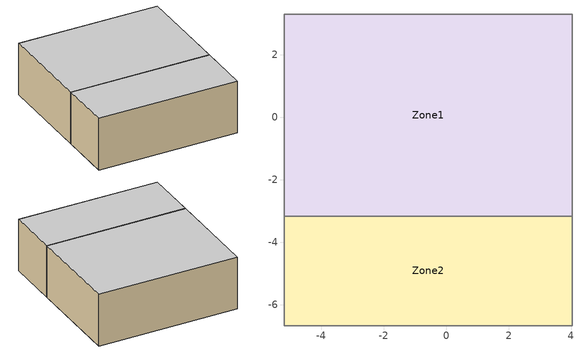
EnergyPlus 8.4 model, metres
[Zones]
Zone1
 floor adiabatic (Project ground floor): 4.03,-3.17 -5.2,-3.17 -5.2,3.3 4.03,3.3 z0
 wall adiabatic (Project wall): 4.03,-3.17 4.03,3.3 -5.2,3.3 -5.2,-3.17 z0:3.5
 wall adiabatic (Project partition): -5.2,-3.17 4.03,-3.17 z0:3.5
 ceiling adiabatic (Project flat roof): -5.2,-3.17 4.03,-3.17 4.03,3.3 -5.2,3.3 z3.5
Zone2
 floor adiabatic (Project ground floor): 4.03,-6.67 -5.2,-6.67 -5.2,-3.17 4.03,-3.17 z0
 wall adiabatic (Project partition): 4.03,-3.17 -5.2,-3.17 z0:3.5
 wall adiabatic (Project wall): -5.2,-3.17 -5.2,-6.67 4.03,-6.67 4.03,-3.17 z0:3.5
 ceiling adiabatic (Project flat roof): -5.2,-6.67 4.03,-6.67 4.03,-3.17 -5.2,-3.17 z3.5
[Building]
Building: North Axis {deg}=0; Terrain=Suburbs; Loads Convergence Tolerance Value=0.04; Temperature Convergence Tolerance Value {deltaC}=0.4; Solar Distribution=FullExterior; Maximum Number of Warmup Days=25; Minimum Number of Warmup Days=6
[Site:Location]
Untitled: Latitude {deg}=37.62; Longitude {deg}=-122.4; Time Zone {hr}=-8; Elevation {m}=6
[SizingPeriod:DesignDay] Day of Month=15; Humidity Condition Type=WetBulb; Barometric Pressure {Pa}=101252.9; Wind Direction {deg}=0; Rain Indicator=No; Snow Indicator=No
Name | Month | Day Type | Maximum Dry-Bulb Temperature {C} | Daily Dry-Bulb Temperature Range {deltaC} | Wetbulb or DewPoint at Maximum Dry-Bulb {C} | Wind Speed {m/s} | Daylight Saving Time Indicator | Sky Clearness
Summer Design Day in Untitled Jul | 7 | SummerDesignDay | 28.2 | 8.4 | 17.1 | 0 | Yes | 0.98
Winter Design Day in Untitled | 1 | WinterDesignDay | 3.9 | 0 | 3.9 | 13.3 | No | 0
[Site:GroundTemperature:BuildingSurface]
18, 18, 18, 18, 18, 18, 18, 18, 18, 18, 18, 18
[Material] Roughness=Rough; Thermal Absorptance=0.9
Name | Thickness {m} | Conductivity {W/m-K} | Density {kg/m3} | Specific Heat {J/kg-K} | Solar Absorptance | Visible Absorptance
Urea Formaldehyde Foam_0.0869 | 0.0869 | 0.04 | 10 | 1400 | 0.6 | 0.6
Cast Concrete_0.1 | 0.1 | 1.13 | 2000 | 1000 | 0.6 | 0.6
Floor/Roof Screed_0.07 | 0.07 | 0.41 | 1200 | 840 | 0.73 | 0.73
Timber Flooring_0.03 | 0.03 | 0.14 | 650 | 1200 | 0.78 | 0.78
Asphalt_0.01 | 0.01 | 0.7 | 2100 | 1000 | 0.85 | 0.9
MW Glass Wool (rolls)_0.1445 | 0.1445 | 0.04 | 12 | 840 | 0.6 | 0.6
Plasterboard_0.013 | 0.013 | 0.25 | 2800 | 896 | 0.5 | 0.5
Brickwork Outer Leaf_0.1 | 0.1 | 0.84 | 1700 | 800 | 0.7 | 0.7
XPS Extruded Polystyrene  - CO2 Blowing_0.0795 | 0.0795 | 0.034 | 35 | 1400 | 0.6 | 0.6
Concrete Block (Medium)_0.1 | 0.1 | 0.51 | 1400 | 1000 | 0.6 | 0.6
Gypsum Plastering_0.013 | 0.013 | 0.4 | 1000 | 1000 | 0.5 | 0.5
Gypsum Plasterboard_0.025 | 0.025 | 0.25 | 900 | 1000 | 0.5 | 0.5
[Material:NoMass] Roughness=Rough; Thermal Absorptance=0.9; Solar Absorptance=0.7; Visible Absorptance=0.7
Name | Thermal Resistance {m2-K/W}
3_RVAL_3 | 0.18
7_RVAL_2 | 0.15
[Construction]
Project ground floor: Urea Formaldehyde Foam_0.0869, Cast Concrete_0.1, Floor/Roof Screed_0.07, Timber Flooring_0.03
Project flat roof: Asphalt_0.01, MW Glass Wool (rolls)_0.1445, 3_RVAL_3, Plasterboard_0.013
Project wall: Brickwork Outer Leaf_0.1, XPS Extruded Polystyrene  - CO2 Blowing_0.0795, Concrete Block (Medium)_0.1, Gypsum Plastering_0.013
Project partition: Gypsum Plasterboard_0.025, 7_RVAL_2, Gypsum Plasterboard_0.025
[Zone] Type=1; Multiplier=1; Zone Inside Convection Algorithm=TARP
Name | Volume {m3} | Floor Area {m2}
Zone1 | 183.7283 | 52.5072
Zone2 | 93.9306 | 26.8442
[OtherEquipment] Design Level Calculation Method=EquipmentLevel; Design Level {W}=1000; Fraction Radiant=0; Fraction Lost=0
Name | Zone or ZoneList | Schedule | Fraction Latent
Zone1Load_C_Sensible | Zone1 | Load_C_IU1_Sensible_Case3 | 0
Zone1Load_C_Latent | Zone1 | Load_C_IU1_Latent_Case3 | 1
Zone2Load_H | Zone2 | Load_H_IU2_Case3 | 0
[ZoneControl:Thermostat] Control Type Schedule=Zone Control Type Sched
Name | Zone or ZoneList | Control 1
Zone1 Thermostat | Zone1 | Dual Setpoint - Zone Zone1
Zone2 Thermostat | Zone2 | Dual Setpoint - Zone Zone2
[ThermostatSetpoint:DualSetpoint]
Name | Heating Setpoint Temperature Schedule | Cooling Setpoint Temperature Schedule
Dual Setpoint - Zone Zone1 | Zone1 Heating SP Sch | Zone1 Cooling SP Sch
Dual Setpoint - Zone Zone2 | Zone2 Heating SP Sch | Zone2 Cooling SP Sch
[AirConditioner:VariableRefrigerantFlow:FluidTemperatureControl]
VRF Heat Pump, VRFAvailSched, VRF Heat Pump TU List, R410A, 56000, 0.214, -6, 43, -20, 26, 3, 3, VariableTemp, 5, 14, 36, 46, 0.0267857, 0.000113095, OUEvapTempCurve, OUCondTempCurve, LoadPriority, 0.266, 10, 0, 0.02, 0.032, 99, 1, 0.33, 7, 4500000, 11, 1800, MinSpdCooling, MinSpdPower, 2700, Spd1Cooling, Spd1Power, 3600, Spd2Cooling, Spd2Power, 5400, Spd3Cooling, Spd3Power, 7200, Spd4Cooling, Spd4Power, 9000, Spd5Cooling, Spd5Power, 10800, Spd6Cooling, Spd6Power, 12960, Spd7Cooling, Spd7Power, 13260, Spd8Cooling, Spd8Power, 14700, Spd9Cooling, Spd9Power, 16860, Spd10Cooling, Spd10Power, Yes, 0, 15, 0, 20, 0.3, 0.281, 0.05, 1, 0.95
[ZoneHVAC:TerminalUnit:VariableRefrigerantFlow] Terminal Unit Availability Schedule=VRFAvailSched; No Cooling Supply Air Flow Rate {m3/s}=0; No Heating Supply Air Flow Rate {m3/s}=0; Cooling Outdoor Air Flow Rate {m3/s}=0; Heating Outdoor Air Flow Rate {m3/s}=0; No Load Outdoor Air Flow Rate {m3/s}=0; Supply Air Fan Operating Mode Schedule=VRFFanSchedule; Supply Air Fan Placement=drawthrough; Zone Terminal Unit On Parasitic Electric Energy Use {W}=30; Zone Terminal Unit Off Parasitic Electric Energy Use {W}=20
Name | Cooling Supply Air Flow Rate {m3/s}  yoshi | Heating Supply Air Flow Rate {m3/s}  yoshi | Supply Air Fan Object | Cooling Coil Object | Heating Coil Object | Cooling Supply Air Flow Rate {m3/s} | Heating Supply Air Flow Rate {m3/s}
TU1 | 0.967 | 0.967 | TU1 VRF Supply Fan | TU1 VRF DX Cooling Coil | TU1 VRF DX Heating Coil
TU2 |  |  | TU2 VRF Supply Fan | TU2 VRF DX Cooling Coil | TU2 VRF DX Heating Coil | 1.45 | 1.45
[ZoneTerminalUnitList]
VRF Heat Pump TU List: Zone Terminal Unit Name 1=TU1; Zone Terminal Unit Name 2=TU2
[Fan:VariableVolume] Availability Schedule=VRFAvailSched; Fan Total Efficiency=0.7; Pressure Rise {Pa}=720; Fan Power Minimum Flow Rate Input Method=Fraction; Fan Power Minimum Flow Fraction=0; Fan Power Minimum Air Flow Rate {m3/s}=0; Motor Efficiency=0.9; Motor In Airstream Fraction=1; Fan Power Coefficient 1=0.059; Fan Power Coefficient 2=0; Fan Power Coefficient 3=0; Fan Power Coefficient 4=0.928; Fan Power Coefficient 5=0
Name | Maximum Flow Rate {m3/s}
TU1 VRF Supply Fan | 0.967
TU2 VRF Supply Fan | 1.45
[Coil:Cooling:DX:VariableRefrigerantFlow:FluidTemperatureControl] Availability Schedule=VRFAvailSched; Rated Sensible Heat Ratio=0.7; Indoor Unit Reference Superheating Degrees Setpoint {C}=3; Coil Rated Bypass Factor {-}  Yoshi original 0.299=0.303; Indoor Unit Evaporating Temperature Function of Superheating Curve=IUEvapTempCurve
Name | Rated Total Cooling Capacity {W}
TU1 VRF DX Cooling Coil | 22400
TU2 VRF DX Cooling Coil | 33600
[Coil:Heating:DX:VariableRefrigerantFlow:FluidTemperatureControl] Availability Schedule=VRFAvailSched; Indoor Unit Reference Subcooling Degrees Setpoint {C}=5; Coil Rated Bypass Factor {-}=0.127; Indoor Unit Condensing Temperature Function of Subcooling Curve=IUCondTempCurve
Name | Rated Total Heating Capacity {W}
TU1 VRF DX Heating Coil | 25000
TU2 VRF DX Heating Coil | 37500
[Zone equipment]
Zone1: TU1
Zone2: TU2
[Schedule:Compact]
Zone1 Heating SP Sch: Through: 12/31, For: AllDays, Until: 24:00, 12
Zone1 Cooling SP Sch: Through: 12/31, For: AllDays, Until: 24:00, 25.28
Zone2 Heating SP Sch: Through: 12/31, For: AllDays, Until: 24:00, 23.13
Zone2 Cooling SP Sch: Through: 12/31, For: AllDays, Until: 24:00, 30
VRFFanSchedule; VRFAvailSched: Through: 12/31, For: AllDays, Until: 24:00, 1
Zone Control Type Sched: Through: 12/31, For: SummerDesignDay, Until: 24:00, 4, For: WinterDesignDay, Until: 24:00, 4, For: AllOtherDays, Until: 24:00, 4
[Schedule:Year]
Load_C_IU1_Sensible_Case3: Load_C_IU1_Sensible_Case3_Week, 1, 1, 12, 31
Load_C_IU1_Latent_Case3: Load_C_IU1_Latent_Case3_Week, 1, 1, 12, 31
Load_H_IU2_Case3: Load_H_IU2_Case3_Week, 1, 1, 12, 31
[Schedule:Week:Daily]
Load_C_IU1_Sensible_Case3_Week: Load_C_IU1_Sensible_Case3_Day, Load_C_IU1_Sensible_Case3_Monday, Load_C_IU1_Sensible_Case3_Day, Load_C_IU1_Sensible_Case3_Day, Load_C_IU1_Sensible_Case3_Day, Load_C_IU1_Sensible_Case3_Day, Load_C_IU1_Sensible_Case3_Day, Load_C_IU1_Sensible_Case3_Day, Load_C_IU1_Sensible_Case3_Day, Load_C_IU1_Sensible_Case3_Day, Load_C_IU1_Sensible_Case3_Day, Load_C_IU1_Sensible_Case3_Day
Load_C_IU1_Latent_Case3_Week: Load_C_IU1_Latent_Case3_Day, Load_C_IU1_Latent_Case3_Monday, Load_C_IU1_Latent_Case3_Day, Load_C_IU1_Latent_Case3_Day, Load_C_IU1_Latent_Case3_Day, Load_C_IU1_Latent_Case3_Day, Load_C_IU1_Latent_Case3_Day, Load_C_IU1_Latent_Case3_Day, Load_C_IU1_Latent_Case3_Day, Load_C_IU1_Latent_Case3_Day, Load_C_IU1_Latent_Case3_Day, Load_C_IU1_Latent_Case3_Day
Load_H_IU2_Case3_Week: Load_H_IU2_Case3_Day, Load_H_IU2_Case3_Monday, Load_H_IU2_Case3_Day, Load_H_IU2_Case3_Day, Load_H_IU2_Case3_Day, Load_H_IU2_Case3_Day, Load_H_IU2_Case3_Day, Load_H_IU2_Case3_Day, Load_H_IU2_Case3_Day, Load_H_IU2_Case3_Day, Load_H_IU2_Case3_Day, Load_H_IU2_Case3_Day
[Schedule:Day:Interval]
Load_C_IU1_Sensible_Case3_Monday: No, 24:00, 9.18673
Load_C_IU1_Latent_Case3_Monday: No, 24:00, 1.87072
Load_H_IU2_Case3_Monday: No, 24:00, -21.2906
[Schedule:Day:List]
Load_C_IU1_Sensible_Case3_Day: No, 1, 9.18673, 9.18673, 9.18673, 9.18673, 9.18673, 9.18673, 9.18673, 9.18673, 9.18673, 9.18673, 9.18673, 9.18673, 9.18673, 9.18673, 9.18673, 9.18673, 9.18673, 9.18673, 9.18673, 9.18673, 9.18673, 9.18673, 9.18673, 9.18673, 9.18673, 9.18673, 9.18673, 9.18673, 9.18673, 9.18673, 9.18673, 9.18673, 9.18673, 9.18673, 9.18673, 9.18673, 9.18673, 9.18673, 9.18673, 9.18673, 9.18673, 9.18673, 9.18673, 9.18673, 9.18673, 9.18673, 9.18673, 9.18673, 9.18673, 9.18673, 9.18673, 9.18673, 9.18673, 9.18673, 9.18673, 9.18673, 9.18673, 9.18673, 9.18673, 9.18673, 9.18673, 9.18673, 9.18673, 9.18673, 9.18673, 9.18673, 9.18673, 9.18673, 9.18673, 9.18673, 9.18673, 9.18673, 9.18673, 9.18673, 9.18673, 9.18673, 9.18673, 9.18673, 9.18673, 9.18673, 9.18673, 9.18673, 9.18673, 9.18673, 9.18673, 9.18673, 9.18673, 9.18673, 9.18673, 9.18673, 9.18673, 9.18673, 9.18673, 9.18673, 9.18673, 9.18673, 9.18673, 9.18673, 9.18673, 9.18673, 9.18673, 9.18673, 9.18673, 9.18673, 9.18673, 9.18673, 9.18673, 9.18673, 9.18673, 9.18673, 9.18673, 9.18673, 9.18673, 9.18673, 9.18673, 9.18673, 9.18673, 9.18673, 9.18673, 9.18673, 9.28389, 9.38089, 9.40986, 9.53538, 9.55939, 9.62042, 9.62095, 9.76178, 9.89578, 9.91106, 9.97228, 10.0156, 10.0768, 10.1288, 10.1763, 10.1957, 10.2319, 10.2708, 10.3361, 10.3266, 10.3595, 0, 0, 0, 0, 0, 0, 0, 0, 0, 0, 0, 0, 0, 0, 0, 0, 0, 0, 0, 0, 0, 0, 0, 0, 0, 0, 0, 0, 0, 0, 0, 0, 0, 0, 0, 0, 0, 0, 0, 0, 0, 0, 0, 0, 0, 0, 0, 0, 0, 0, 0, 0, 0, 0, 0, 0, 0, 0, 0, 0, 0, 0, 0, 0, 0, 0, 0, 0, 0, 0, 0, 0, 0, 0, 0, 0, 0, 0, 0, 0, 0, 0, 0, 0, 0, 0, 0, 0, 0, 0, 0, 0, 0, 0, 0, 0, 0, 0, 0, 0, 0, 0, 0, 0, 0, 0, 0, 0, 0, 0, 0, 0, 0, 0, 0, 0, 0, 0, 0, 0, 0, 0, 0, 0, 0, 0, 0, 0, 0, 0, 0, 0, 0, 0, 0, 0, 0, 0, 0, 0, 0, 0, 0, 0, 0, 0, 0, 0, 0, 0, 0, 0, 0, 0, 0, 0, 0, 0, 0, 0, 0, 0, 0, 0, 0, 0, 0, 0, 0, 0, 0, 0, 0, 0, 0, 0, 0, 0, 0, 0, 0, 0, 0, 0, 0, 0, 0, 0, 0, 0, 0, 0, 0, 0, 0, 0, 0, 0, 0, 0, 0, 0, 0, 0, 0, 0, 0, 0, 0, 0, 0, 0, 0, 0, 0, 0, 0, 0, 0, 0, 0, 0, 0, 0, 0, 0, 0, 0, 0, 0, 0, 0, 0, 0, 0, 0, 0, 0, 0, 0, 0, 0, 0, 0, 0, 0, 0, 0, 0, 0, 0, 0, 0, 0, 0, 0, 0, 0, 0, 0, 0, 0, 0, 0, 0, 0, 0, 0, 0, 0, 0, 0, 0, 0, 0, 0, 0, 0, 0, 0, 0, 0, 0, 0, 0, 0, 0, 0, 0, 0, 0, 0, 0, 0, 0, 0, 0, 0, 0, 0, 0, 0, 0, 0, 0, 0, 0, 0, 0, 0, 0, 0, 0, 0, 0, 0, 0, 0, 0, 0, 0, 0, 0, 0, 0, 0, 0, 0, 0, 0, 0, 0, 0, 0, 0, 0, 0, 0, 0, 0, 0, 0, 0, 0, 0, 0, 0, 0, 0, 0, 0, 0, 0, 0, 0, 0, 0, 0, 0, 0, 0, 0, 0, 0, 0, 0, 0, 0, 0, 0, 0, 0, 0, 0, 0, 0, 0, 0, 0, 0, 0, 0, 0, 0, 0, 0, 0, 0, 0, 0, 0, 0, 0, 0, 0, 0, 0, 0, 0, 0, 0, 0, 0, 0, 0, 0, 0, 0, 0, 0, 0, 0, 0, 0, 0, 0, 0, 0, 0, 0, 0, 0, 0, 0, 0, 0, 0, 0, 0, 0, 0, 0, 0, 0, 0, 0, 0, 0, 0, 0, 0, 0, 0, 0, 0, 0, 0, 0, 0, 0, 0, 0, 0, 0, 0, 0, 0, 0, 0, 0, 0, 0, 0, 0, 0, 0, 0, 0, 0, 0, 0, 0, 0, 0, 0, 0, 0, 0, 0, 0, 0, 0, 0, 0, 0, 0, 0, 0, 0, 0, 0, 0, 0, 0, 0, 0, 0, 0, 0, 0, 0, 0, 0, 0, 0, 0, 0, 0, 0, 0, 0, 0, 0, 0, 0, 0, 0, 0, 0, 0, 0, 0, 0, 0, 0, 0, 0, 0, 0, 0, 0, 0, 0, 0, 0, 0, 0, 0, 0, 0, 0, 0, 0, 0, 0, 0, 0, 0, 0, 0, 0, 0, 0, 0, 0, 0, 0, 0, 0, 0, 0, 0, 0, 0, 0, 0, 0, 0, 0, 0, 0, 0, 0, 0, 0, 0, 0, 0, 0, 0, 0, 0, 0, 0, 0, 0, 0, 0, 0, 0, 0, 0, 0, 0, 0, 0, 0, 0, 0, 0, 0, 0, 0, 0, 0, 0, 0, 0, 0, 0, 0, 0, 0, 0, 0, 0, 0, 0, 0, 0, 0, 0, 0, 0, 0, 0, 0, 0, 0, 0, 0, 0, 0, 0, 0, 0, 0, 0, 0, 0, 0, 0, 0, 0, 0, 0, 0, 0, 0, 0, 0, 0, 0, 0, 0, 0, 0, 0, 0, 0, 0, 0, 0, 0, 0, 0, 0, 0, 0, 0, 0, 0, 0, 0, 0, 0, 0, 0, 0, 0, 0, 0, 0, 0, 0, 0, 0, 0, 0, 0, 0, 0, 0, 0, 0, 0, 0, 0, 0, 0, 0, 0, 0, 0, 0, 0, 0, 0, 0, 0, 0, 0, 0, 0, 0, 0, 0, 0, 0, 0, 0, 0, 0, 0, 0, 0, 0, 0, 0, 0, 0, 0, 0, 0, 0, 0, 0, 0, 0, 0, 0, 0, 0, 0, 0, 0, 0, 0, 0, 0, 0, 0, 0, 0, 0, 0, 0, 0, 0, 0, 0, 0, 0, 0, 0, 0, 0, 0, 0, 0, 0, 0, 0, 0, 0, 0, 0, 0, 0, 0, 0, 0, 0, 0, 0, 0, 0, 0, 0, 0, 0, 0, 0, 0, 0, 0, 0, 0, 0, 0, 0, 0, 0, 0, 0, 0, 0, 0, 0, 0, 0, 0, 0, 0, 0, 0, 0, 0, 0, 0, 0, 0, 0, 0, 0, 0, 0, 0, 0, 0, 0, 0, 0, 0, 0, 0, 0, 0, 0, 0, 0, 0, 0, 0, 0, 0, 0, 0, 0, 0, 0, 0, 0, 0, 0, 0, 0, 0, 0, 0, 0, 0, 0, 0, 0, 0, 0, 0, 0, 0, 0, 0, 0, 0, 0, 0, 0, 0, 0, 0, 0, 0, 0, 0, 0, 0, 0, 0, 0, 0, 0, 0, 0, 0, 0, 0, 0, 0, 0, 0, 0, 0, 0, 0, 0, 0, 0, 0, 0, 0, 0, 0, 0, 0, 0, 0, 0, 0, 0, 0, 0, 0, 0, 0, 0, 0, 0, 0, 0, 0, 0, 0, 0, 0, 0, 0, 0, 0, 0, 0, 0, 0, 0, 0, 0, 0, 0, 0, 0, 0, 0, 0, 0, 0, 0, 0, 0, 0, 0, 0, 0, 0, 0, 0, 0, 0, 0, 0, 0, 0, 0, 0, 0, 0, 0, 0, 0, 0, 0, 0, 0, 0, 0, 0, 0, 0, 0, 0, 0, 0, 0, 0, 0, 0, 0, 0, 0, 0, 0, 0, 0, 0, 0, 0, 0, 0, 0, 0, 0, 0, 0, 0, 0, 0, 0, 0, 0, 0, 0, 0, 0, 0, 0, 0, 0, 0, 0, 0, 0, 0, 0, 0, 0, 0, 0, 0, 0, 0, 0, 0, 0, 0, 0, 0, 0, 0, 0, 0, 0, 0, 0, 0, 0, 0, 0, 0, 0, 0, 0, 0, 0, 0, 0, 0, 0, 0, 0, 0, 0, 0, 0, 0, 0, 0, 0, 0, 0, 0, 0, 0, 0, 0, 0, 0, 0, 0, 0, 0, 0, 0, 0, 0, 0, 0, 0, 0, 0, 0, 0, 0, 0, 0, 0, 0, 0, 0, 0, 0, 0, 0, 0, 0, 0, 0, 0, 0, 0, 0, 0, 0, 0, 0, 0, 0, 0, 0, 0, 0, 0, 0, 0, 0, 0, 0, 0, 0, 0, 0, 0, 0, 0, 0, 0, 0, 0, 0, 0, 0, 0, 0, 0, 0, 0, 0, 0, 0, 0, 0, 0, 0, 0, 0, 0, 0, 0, 0, 0, 0, 0, 0, 0, 0, 0, 0, 0, 0, 0, 0, 0, 0, 0, 0, 0, 0, 0, 0, 0, 0, 0, 0, 0, 0, 0, 0, 0, 0, 0, 0, 0, 0, 0, 0, 0, 0, 0, 0, 0, 0, 0, 0, 0, 0, 0, 0, 0, 0, 0, 0, 0, 0, 0, 0, 0, 0, 0, 0, 0, 0, 0, 0, 0, 0, 0, 0, 0, 0, 0, 0, 0, 0, 0, 0, 0, 0, 0, 0, 0, 0, 0, 0, 0, 0, 0, 0, 0, 0, 0, 0, 0, 0, 0, 0, 0, 0, 0, 0, 0, 0, 0, 0, 0, 0, 0, 0, 0, 0, 0, 0, 0, 0, 0, 0, 0, 0, 0, 0, 0, 0, 0, 0, 0, 0, 0, 0, 0, 0, 0, 0, 0
Load_C_IU1_Latent_Case3_Day: No, 1, 1.87072, 1.87072, 1.87072, 1.87072, 1.87072, 1.87072, 1.87072, 1.87072, 1.87072, 1.87072, 1.87072, 1.87072, 1.87072, 1.87072, 1.87072, 1.87072, 1.87072, 1.87072, 1.87072, 1.87072, 1.87072, 1.87072, 1.87072, 1.87072, 1.87072, 1.87072, 1.87072, 1.87072, 1.87072, 1.87072, 1.87072, 1.87072, 1.87072, 1.87072, 1.87072, 1.87072, 1.87072, 1.87072, 1.87072, 1.87072, 1.87072, 1.87072, 1.87072, 1.87072, 1.87072, 1.87072, 1.87072, 1.87072, 1.87072, 1.87072, 1.87072, 1.87072, 1.87072, 1.87072, 1.87072, 1.87072, 1.87072, 1.87072, 1.87072, 1.87072, 1.87072, 1.87072, 1.87072, 1.87072, 1.87072, 1.87072, 1.87072, 1.87072, 1.87072, 1.87072, 1.87072, 1.87072, 1.87072, 1.87072, 1.87072, 1.87072, 1.87072, 1.87072, 1.87072, 1.87072, 1.87072, 1.87072, 1.87072, 1.87072, 1.87072, 1.87072, 1.87072, 1.87072, 1.87072, 1.87072, 1.87072, 1.87072, 1.87072, 1.87072, 1.87072, 1.87072, 1.87072, 1.87072, 1.87072, 1.87072, 1.87072, 1.87072, 1.87072, 1.87072, 1.87072, 1.87072, 1.87072, 1.87072, 1.87072, 1.87072, 1.87072, 1.87072, 1.87072, 1.87072, 1.87072, 1.87072, 1.87072, 1.87072, 1.87072, 1.87072, 1.8503, 1.85645, 1.84723, 1.84245, 1.85492, 1.80547, 1.76978, 1.76738, 1.68447, 1.68922, 1.75588, 1.79221, 1.87157, 1.91065, 1.88952, 1.86239, 1.87297, 1.89842, 1.90357, 1.86868, 1.84344, 0, 0, 0, 0, 0, 0, 0, 0, 0, 0, 0, 0, 0, 0, 0, 0, 0, 0, 0, 0, 0, 0, 0, 0, 0, 0, 0, 0, 0, 0, 0, 0, 0, 0, 0, 0, 0, 0, 0, 0, 0, 0, 0, 0, 0, 0, 0, 0, 0, 0, 0, 0, 0, 0, 0, 0, 0, 0, 0, 0, 0, 0, 0, 0, 0, 0, 0, 0, 0, 0, 0, 0, 0, 0, 0, 0, 0, 0, 0, 0, 0, 0, 0, 0, 0, 0, 0, 0, 0, 0, 0, 0, 0, 0, 0, 0, 0, 0, 0, 0, 0, 0, 0, 0, 0, 0, 0, 0, 0, 0, 0, 0, 0, 0, 0, 0, 0, 0, 0, 0, 0, 0, 0, 0, 0, 0, 0, 0, 0, 0, 0, 0, 0, 0, 0, 0, 0, 0, 0, 0, 0, 0, 0, 0, 0, 0, 0, 0, 0, 0, 0, 0, 0, 0, 0, 0, 0, 0, 0, 0, 0, 0, 0, 0, 0, 0, 0, 0, 0, 0, 0, 0, 0, 0, 0, 0, 0, 0, 0, 0, 0, 0, 0, 0, 0, 0, 0, 0, 0, 0, 0, 0, 0, 0, 0, 0, 0, 0, 0, 0, 0, 0, 0, 0, 0, 0, 0, 0, 0, 0, 0, 0, 0, 0, 0, 0, 0, 0, 0, 0, 0, 0, 0, 0, 0, 0, 0, 0, 0, 0, 0, 0, 0, 0, 0, 0, 0, 0, 0, 0, 0, 0, 0, 0, 0, 0, 0, 0, 0, 0, 0, 0, 0, 0, 0, 0, 0, 0, 0, 0, 0, 0, 0, 0, 0, 0, 0, 0, 0, 0, 0, 0, 0, 0, 0, 0, 0, 0, 0, 0, 0, 0, 0, 0, 0, 0, 0, 0, 0, 0, 0, 0, 0, 0, 0, 0, 0, 0, 0, 0, 0, 0, 0, 0, 0, 0, 0, 0, 0, 0, 0, 0, 0, 0, 0, 0, 0, 0, 0, 0, 0, 0, 0, 0, 0, 0, 0, 0, 0, 0, 0, 0, 0, 0, 0, 0, 0, 0, 0, 0, 0, 0, 0, 0, 0, 0, 0, 0, 0, 0, 0, 0, 0, 0, 0, 0, 0, 0, 0, 0, 0, 0, 0, 0, 0, 0, 0, 0, 0, 0, 0, 0, 0, 0, 0, 0, 0, 0, 0, 0, 0, 0, 0, 0, 0, 0, 0, 0, 0, 0, 0, 0, 0, 0, 0, 0, 0, 0, 0, 0, 0, 0, 0, 0, 0, 0, 0, 0, 0, 0, 0, 0, 0, 0, 0, 0, 0, 0, 0, 0, 0, 0, 0, 0, 0, 0, 0, 0, 0, 0, 0, 0, 0, 0, 0, 0, 0, 0, 0, 0, 0, 0, 0, 0, 0, 0, 0, 0, 0, 0, 0, 0, 0, 0, 0, 0, 0, 0, 0, 0, 0, 0, 0, 0, 0, 0, 0, 0, 0, 0, 0, 0, 0, 0, 0, 0, 0, 0, 0, 0, 0, 0, 0, 0, 0, 0, 0, 0, 0, 0, 0, 0, 0, 0, 0, 0, 0, 0, 0, 0, 0, 0, 0, 0, 0, 0, 0, 0, 0, 0, 0, 0, 0, 0, 0, 0, 0, 0, 0, 0, 0, 0, 0, 0, 0, 0, 0, 0, 0, 0, 0, 0, 0, 0, 0, 0, 0, 0, 0, 0, 0, 0, 0, 0, 0, 0, 0, 0, 0, 0, 0, 0, 0, 0, 0, 0, 0, 0, 0, 0, 0, 0, 0, 0, 0, 0, 0, 0, 0, 0, 0, 0, 0, 0, 0, 0, 0, 0, 0, 0, 0, 0, 0, 0, 0, 0, 0, 0, 0, 0, 0, 0, 0, 0, 0, 0, 0, 0, 0, 0, 0, 0, 0, 0, 0, 0, 0, 0, 0, 0, 0, 0, 0, 0, 0, 0, 0, 0, 0, 0, 0, 0, 0, 0, 0, 0, 0, 0, 0, 0, 0, 0, 0, 0, 0, 0, 0, 0, 0, 0, 0, 0, 0, 0, 0, 0, 0, 0, 0, 0, 0, 0, 0, 0, 0, 0, 0, 0, 0, 0, 0, 0, 0, 0, 0, 0, 0, 0, 0, 0, 0, 0, 0, 0, 0, 0, 0, 0, 0, 0, 0, 0, 0, 0, 0, 0, 0, 0, 0, 0, 0, 0, 0, 0, 0, 0, 0, 0, 0, 0, 0, 0, 0, 0, 0, 0, 0, 0, 0, 0, 0, 0, 0, 0, 0, 0, 0, 0, 0, 0, 0, 0, 0, 0, 0, 0, 0, 0, 0, 0, 0, 0, 0, 0, 0, 0, 0, 0, 0, 0, 0, 0, 0, 0, 0, 0, 0, 0, 0, 0, 0, 0, 0, 0, 0, 0, 0, 0, 0, 0, 0, 0, 0, 0, 0, 0, 0, 0, 0, 0, 0, 0, 0, 0, 0, 0, 0, 0, 0, 0, 0, 0, 0, 0, 0, 0, 0, 0, 0, 0, 0, 0, 0, 0, 0, 0, 0, 0, 0, 0, 0, 0, 0, 0, 0, 0, 0, 0, 0, 0, 0, 0, 0, 0, 0, 0, 0, 0, 0, 0, 0, 0, 0, 0, 0, 0, 0, 0, 0, 0, 0, 0, 0, 0, 0, 0, 0, 0, 0, 0, 0, 0, 0, 0, 0, 0, 0, 0, 0, 0, 0, 0, 0, 0, 0, 0, 0, 0, 0, 0, 0, 0, 0, 0, 0, 0, 0, 0, 0, 0, 0, 0, 0, 0, 0, 0, 0, 0, 0, 0, 0, 0, 0, 0, 0, 0, 0, 0, 0, 0, 0, 0, 0, 0, 0, 0, 0, 0, 0, 0, 0, 0, 0, 0, 0, 0, 0, 0, 0, 0, 0, 0, 0, 0, 0, 0, 0, 0, 0, 0, 0, 0, 0, 0, 0, 0, 0, 0, 0, 0, 0, 0, 0, 0, 0, 0, 0, 0, 0, 0, 0, 0, 0, 0, 0, 0, 0, 0, 0, 0, 0, 0, 0, 0, 0, 0, 0, 0, 0, 0, 0, 0, 0, 0, 0, 0, 0, 0, 0, 0, 0, 0, 0, 0, 0, 0, 0, 0, 0, 0, 0, 0, 0, 0, 0, 0, 0, 0, 0, 0, 0, 0, 0, 0, 0, 0, 0, 0, 0, 0, 0, 0, 0, 0, 0, 0, 0, 0, 0, 0, 0, 0, 0, 0, 0, 0, 0, 0, 0, 0, 0, 0, 0, 0, 0, 0, 0, 0, 0, 0, 0, 0, 0, 0, 0, 0, 0, 0, 0, 0, 0, 0, 0, 0, 0, 0, 0, 0, 0, 0, 0, 0, 0, 0, 0, 0, 0, 0, 0, 0, 0, 0, 0, 0, 0, 0, 0, 0, 0, 0, 0, 0, 0, 0, 0, 0, 0, 0, 0, 0, 0, 0, 0, 0, 0, 0, 0, 0, 0, 0, 0, 0, 0, 0, 0, 0, 0, 0, 0, 0, 0, 0, 0, 0, 0, 0, 0, 0, 0, 0, 0, 0, 0, 0, 0, 0, 0, 0, 0, 0, 0, 0, 0, 0, 0, 0, 0, 0, 0, 0, 0, 0, 0, 0, 0, 0, 0, 0, 0, 0, 0, 0, 0, 0, 0, 0, 0, 0, 0, 0, 0, 0, 0, 0, 0, 0, 0, 0, 0, 0, 0, 0, 0, 0, 0, 0, 0, 0, 0, 0, 0, 0, 0, 0, 0, 0, 0, 0, 0, 0, 0, 0, 0, 0, 0, 0, 0, 0, 0, 0, 0, 0, 0, 0, 0, 0, 0, 0, 0, 0, 0, 0, 0, 0, 0, 0, 0, 0, 0, 0, 0, 0, 0, 0, 0, 0, 0, 0, 0, 0, 0, 0, 0, 0, 0, 0, 0, 0, 0, 0, 0, 0, 0, 0, 0, 0, 0, 0, 0, 0, 0, 0, 0, 0, 0, 0, 0, 0, 0, 0, 0, 0, 0, 0, 0, 0, 0, 0, 0, 0, 0, 0, 0, 0, 0, 0, 0, 0, 0, 0, 0, 0, 0, 0, 0, 0, 0, 0, 0, 0, 0, 0, 0, 0, 0, 0, 0, 0, 0, 0, 0, 0, 0, 0, 0, 0, 0, 0, 0
Load_H_IU2_Case3_Day: No, 1, -21.2906, -21.2906, -21.2906, -21.2906, -21.2906, -21.2906, -21.2906, -21.2906, -21.2906, -21.2906, -21.2906, -21.2906, -21.2906, -21.2906, -21.2906, -21.2906, -21.2906, -21.2906, -21.2906, -21.2906, -21.2906, -21.2906, -21.2906, -21.2906, -21.2906, -21.2906, -21.2906, -21.2906, -21.2906, -21.2906, -21.2906, -21.2906, -21.2906, -21.2906, -21.2906, -21.2906, -21.2906, -21.2906, -21.2906, -21.2906, -21.2906, -21.2906, -21.2906, -21.2906, -21.2906, -21.2906, -21.2906, -21.2906, -21.2906, -21.2906, -21.2906, -21.2906, -21.2906, -21.2906, -21.2906, -21.2906, -21.2906, -21.2906, -21.2906, -21.2906, -21.2906, -21.2906, -21.2906, -21.2906, -21.2906, -21.2906, -21.2906, -21.2906, -21.2906, -21.2906, -21.2906, -21.2906, -21.2906, -21.2906, -21.2906, -21.2906, -21.2906, -21.2906, -21.2906, -21.2906, -21.2906, -21.2906, -21.2906, -21.2906, -21.2906, -21.2906, -21.2906, -21.2906, -21.2906, -21.2906, -21.2906, -21.2906, -21.2906, -21.2906, -21.2906, -21.2906, -21.2906, -21.2906, -21.2906, -21.2906, -21.2906, -21.2906, -21.2906, -21.2906, -21.2906, -21.2906, -21.2906, -21.2906, -21.2906, -21.2906, -21.2906, -21.2906, -21.2906, -21.2906, -21.2906, -21.2906, -21.2906, -21.2906, -21.2906, -21.2906, -21.0709, -20.9142, -20.7078, -20.5372, -20.4825, -20.2147, -20.0568, -19.8964, -19.7962, -19.7051, -20.084, -19.6976, -19.3161, -19.0116, -18.668, -18.4458, -18.3654, -19.0274, -18.8772, -18.7077, -18.6309, 0, 0, 0, 0, 0, 0, 0, 0, 0, 0, 0, 0, 0, 0, 0, 0, 0, 0, 0, 0, 0, 0, 0, 0, 0, 0, 0, 0, 0, 0, 0, 0, 0, 0, 0, 0, 0, 0, 0, 0, 0, 0, 0, 0, 0, 0, 0, 0, 0, 0, 0, 0, 0, 0, 0, 0, 0, 0, 0, 0, 0, 0, 0, 0, 0, 0, 0, 0, 0, 0, 0, 0, 0, 0, 0, 0, 0, 0, 0, 0, 0, 0, 0, 0, 0, 0, 0, 0, 0, 0, 0, 0, 0, 0, 0, 0, 0, 0, 0, 0, 0, 0, 0, 0, 0, 0, 0, 0, 0, 0, 0, 0, 0, 0, 0, 0, 0, 0, 0, 0, 0, 0, 0, 0, 0, 0, 0, 0, 0, 0, 0, 0, 0, 0, 0, 0, 0, 0, 0, 0, 0, 0, 0, 0, 0, 0, 0, 0, 0, 0, 0, 0, 0, 0, 0, 0, 0, 0, 0, 0, 0, 0, 0, 0, 0, 0, 0, 0, 0, 0, 0, 0, 0, 0, 0, 0, 0, 0, 0, 0, 0, 0, 0, 0, 0, 0, 0, 0, 0, 0, 0, 0, 0, 0, 0, 0, 0, 0, 0, 0, 0, 0, 0, 0, 0, 0, 0, 0, 0, 0, 0, 0, 0, 0, 0, 0, 0, 0, 0, 0, 0, 0, 0, 0, 0, 0, 0, 0, 0, 0, 0, 0, 0, 0, 0, 0, 0, 0, 0, 0, 0, 0, 0, 0, 0, 0, 0, 0, 0, 0, 0, 0, 0, 0, 0, 0, 0, 0, 0, 0, 0, 0, 0, 0, 0, 0, 0, 0, 0, 0, 0, 0, 0, 0, 0, 0, 0, 0, 0, 0, 0, 0, 0, 0, 0, 0, 0, 0, 0, 0, 0, 0, 0, 0, 0, 0, 0, 0, 0, 0, 0, 0, 0, 0, 0, 0, 0, 0, 0, 0, 0, 0, 0, 0, 0, 0, 0, 0, 0, 0, 0, 0, 0, 0, 0, 0, 0, 0, 0, 0, 0, 0, 0, 0, 0, 0, 0, 0, 0, 0, 0, 0, 0, 0, 0, 0, 0, 0, 0, 0, 0, 0, 0, 0, 0, 0, 0, 0, 0, 0, 0, 0, 0, 0, 0, 0, 0, 0, 0, 0, 0, 0, 0, 0, 0, 0, 0, 0, 0, 0, 0, 0, 0, 0, 0, 0, 0, 0, 0, 0, 0, 0, 0, 0, 0, 0, 0, 0, 0, 0, 0, 0, 0, 0, 0, 0, 0, 0, 0, 0, 0, 0, 0, 0, 0, 0, 0, 0, 0, 0, 0, 0, 0, 0, 0, 0, 0, 0, 0, 0, 0, 0, 0, 0, 0, 0, 0, 0, 0, 0, 0, 0, 0, 0, 0, 0, 0, 0, 0, 0, 0, 0, 0, 0, 0, 0, 0, 0, 0, 0, 0, 0, 0, 0, 0, 0, 0, 0, 0, 0, 0, 0, 0, 0, 0, 0, 0, 0, 0, 0, 0, 0, 0, 0, 0, 0, 0, 0, 0, 0, 0, 0, 0, 0, 0, 0, 0, 0, 0, 0, 0, 0, 0, 0, 0, 0, 0, 0, 0, 0, 0, 0, 0, 0, 0, 0, 0, 0, 0, 0, 0, 0, 0, 0, 0, 0, 0, 0, 0, 0, 0, 0, 0, 0, 0, 0, 0, 0, 0, 0, 0, 0, 0, 0, 0, 0, 0, 0, 0, 0, 0, 0, 0, 0, 0, 0, 0, 0, 0, 0, 0, 0, 0, 0, 0, 0, 0, 0, 0, 0, 0, 0, 0, 0, 0, 0, 0, 0, 0, 0, 0, 0, 0, 0, 0, 0, 0, 0, 0, 0, 0, 0, 0, 0, 0, 0, 0, 0, 0, 0, 0, 0, 0, 0, 0, 0, 0, 0, 0, 0, 0, 0, 0, 0, 0, 0, 0, 0, 0, 0, 0, 0, 0, 0, 0, 0, 0, 0, 0, 0, 0, 0, 0, 0, 0, 0, 0, 0, 0, 0, 0, 0, 0, 0, 0, 0, 0, 0, 0, 0, 0, 0, 0, 0, 0, 0, 0, 0, 0, 0, 0, 0, 0, 0, 0, 0, 0, 0, 0, 0, 0, 0, 0, 0, 0, 0, 0, 0, 0, 0, 0, 0, 0, 0, 0, 0, 0, 0, 0, 0, 0, 0, 0, 0, 0, 0, 0, 0, 0, 0, 0, 0, 0, 0, 0, 0, 0, 0, 0, 0, 0, 0, 0, 0, 0, 0, 0, 0, 0, 0, 0, 0, 0, 0, 0, 0, 0, 0, 0, 0, 0, 0, 0, 0, 0, 0, 0, 0, 0, 0, 0, 0, 0, 0, 0, 0, 0, 0, 0, 0, 0, 0, 0, 0, 0, 0, 0, 0, 0, 0, 0, 0, 0, 0, 0, 0, 0, 0, 0, 0, 0, 0, 0, 0, 0, 0, 0, 0, 0, 0, 0, 0, 0, 0, 0, 0, 0, 0, 0, 0, 0, 0, 0, 0, 0, 0, 0, 0, 0, 0, 0, 0, 0, 0, 0, 0, 0, 0, 0, 0, 0, 0, 0, 0, 0, 0, 0, 0, 0, 0, 0, 0, 0, 0, 0, 0, 0, 0, 0, 0, 0, 0, 0, 0, 0, 0, 0, 0, 0, 0, 0, 0, 0, 0, 0, 0, 0, 0, 0, 0, 0, 0, 0, 0, 0, 0, 0, 0, 0, 0, 0, 0, 0, 0, 0, 0, 0, 0, 0, 0, 0, 0, 0, 0, 0, 0, 0, 0, 0, 0, 0, 0, 0, 0, 0, 0, 0, 0, 0, 0, 0, 0, 0, 0, 0, 0, 0, 0, 0, 0, 0, 0, 0, 0, 0, 0, 0, 0, 0, 0, 0, 0, 0, 0, 0, 0, 0, 0, 0, 0, 0, 0, 0, 0, 0, 0, 0, 0, 0, 0, 0, 0, 0, 0, 0, 0, 0, 0, 0, 0, 0, 0, 0, 0, 0, 0, 0, 0, 0, 0, 0, 0, 0, 0, 0, 0, 0, 0, 0, 0, 0, 0, 0, 0, 0, 0, 0, 0, 0, 0, 0, 0, 0, 0, 0, 0, 0, 0, 0, 0, 0, 0, 0, 0, 0, 0, 0, 0, 0, 0, 0, 0, 0, 0, 0, 0, 0, 0, 0, 0, 0, 0, 0, 0, 0, 0, 0, 0, 0, 0, 0, 0, 0, 0, 0, 0, 0, 0, 0, 0, 0, 0, 0, 0, 0, 0, 0, 0, 0, 0, 0, 0, 0, 0, 0, 0, 0, 0, 0, 0, 0, 0, 0, 0, 0, 0, 0, 0, 0, 0, 0, 0, 0, 0, 0, 0, 0, 0, 0, 0, 0, 0, 0, 0, 0, 0, 0, 0, 0, 0, 0, 0, 0, 0, 0, 0, 0, 0, 0, 0, 0, 0, 0, 0, 0, 0, 0, 0, 0, 0, 0, 0, 0, 0, 0, 0, 0, 0, 0, 0, 0, 0, 0, 0, 0, 0, 0, 0, 0, 0, 0, 0, 0, 0, 0, 0, 0, 0, 0, 0, 0, 0, 0, 0, 0, 0, 0, 0, 0, 0, 0, 0, 0, 0, 0, 0, 0, 0, 0, 0, 0, 0, 0, 0, 0, 0, 0, 0, 0, 0, 0, 0, 0, 0, 0, 0, 0, 0, 0, 0, 0, 0, 0, 0, 0, 0, 0, 0, 0, 0, 0, 0, 0, 0, 0, 0, 0, 0, 0, 0, 0, 0, 0, 0, 0, 0, 0, 0, 0, 0, 0, 0, 0, 0, 0, 0, 0, 0, 0, 0, 0, 0, 0, 0, 0, 0, 0, 0, 0, 0, 0, 0, 0, 0, 0, 0, 0, 0, 0, 0, 0, 0, 0, 0, 0, 0, 0, 0, 0, 0, 0, 0, 0, 0, 0, 0, 0, 0, 0, 0, 0, 0, 0, 0, 0, 0, 0, 0, 0, 0, 0, 0, 0, 0, 0, 0, 0, 0, 0, 0, 0, 0, 0, 0, 0, 0, 0, 0, 0, 0, 0, 0, 0, 0, 0, 0, 0, 0, 0, 0, 0, 0, 0, 0, 0, 0, 0, 0, 0, 0, 0, 0, 0, 0, 0, 0, 0, 0, 0
[Curve:Quadratic] Minimum Value of x=0; Input Unit Type for X=Temperature; Output Unit Type=Temperature
Name | Coefficient1 Constant | Coefficient2 x | Coefficient3 x**2 | Maximum Value of x
OUEvapTempCurve | -0.266 | 0.511 | 0 | 15
OUCondTempCurve | 1.021 | -0.743 | 0.192 | 8
IUEvapTempCurve | 0.52 | -0.03 | 0.035 | 15
IUCondTempCurve | 4.364 | -0.78 | 0.051 | 20
[Curve:Biquadratic]
MinSpdCooling: 0.10408, 4.70052e-05, -1.22519e-05, 0.00432362, 3.55025e-05, -2.65714e-05, 15, 65, -30, 15, Temperature, Temperature, Dimensionless
MinSpdPower: 0.0908712, -0.00226039, 6.49336e-05, -0.00122972, -1.42346e-05, 1.42634e-05, 15, 65, -30, 15, Temperature, Temperature, Dimensionless
Spd1Cooling: 0.157097, -2.28788e-05, -1.65947e-05, 0.00646444, 5.75025e-05, -4.06935e-05, 15, 65, -30, 15, Temperature, Temperature, Dimensionless
Spd1Power: 0.0856459, -0.000545254, 5.69466e-05, -0.00174633, -3.0387e-05, 2.60599e-05, 15, 65, -30, 15, Temperature, Temperature, Dimensionless
Spd2Cooling: 0.20816, 9.40105e-05, -2.45039e-05, 0.00864724, 7.10049e-05, -5.31429e-05, 15, 65, -30, 15, Temperature, Temperature, Dimensionless
Spd2Power: 0.181742, -0.00452078, 0.000129867, -0.00245945, -2.84691e-05, 2.85269e-05, 15, 65, -30, 15, Temperature, Temperature, Dimensionless
Spd3Cooling: 0.314194, -4.57576e-05, -3.31894e-05, 0.0129289, 0.000115005, -8.13871e-05, 15, 65, -30, 15, Temperature, Temperature, Dimensionless
Spd3Power: 0.171292, -0.00109051, 0.000113893, -0.00349266, -6.0774e-05, 5.21198e-05, 15, 65, -30, 15, Temperature, Temperature, Dimensionless
Spd4Cooling: 0.501868, -0.00326485, -1.27022e-05, 0.0182294, 0.000163708, -0.000130622, 15, 65, -30, 15, Temperature, Temperature, Dimensionless
Spd4Power: 0.211595, 0.000192767, 0.000124639, -0.00377901, -6.76891e-05, 6.20878e-05, 15, 65, -30, 15, Temperature, Temperature, Dimensionless
Spd5Cooling: 0.510238, 0.000181824, -5.89708e-05, 0.0193884, 0.00016155, -0.000104802, 15, 65, -30, 15, Temperature, Temperature, Dimensionless
Spd5Power: 0.280254, 0.000432351, 0.000142587, -0.00410229, -7.73848e-05, 7.08054e-05, 15, 65, -30, 15, Temperature, Temperature, Dimensionless
Spd6Cooling: 0.616271, 4.20556e-05, -6.76563e-05, 0.0236701, 0.00020555, -0.000133046, 15, 65, -30, 15, Temperature, Temperature, Dimensionless
Spd6Power: 0.410342, -0.00217365, 0.000202301, -0.00226055, -6.72702e-05, 3.5088e-05, 15, 65, -30, 15, Temperature, Temperature, Dimensionless
Spd7Cooling: 0.803945, -0.00317704, -4.71691e-05, 0.0289706, 0.000254253, -0.000182281, 15, 65, -30, 15, Temperature, Temperature, Dimensionless
Spd7Power: 0.333513, 0.00597318, 0.000150954, -0.0065009, -0.000118278, 0.000131325, 15, 65, -30, 15, Temperature, Temperature, Dimensionless
Spd8Cooling: 0.889677, -0.00248786, -6.07807e-05, 0.0343305, 0.000312971, -0.000229591, 15, 65, -30, 15, Temperature, Temperature, Dimensionless
Spd8Power: 0.634601, -0.00534668, 0.000306729, -0.00131657, -6.15537e-05, 1.20979e-05, 15, 65, -30, 15, Temperature, Temperature, Dimensionless
Spd9Cooling: 0.972503, -0.00168383, -8.12779e-05, 0.0377116, 0.000333165, -0.000245513, 15, 65, -30, 15, Temperature, Temperature, Dimensionless
Spd9Power: 0.76469, -0.00795268, 0.000366443, 0.000525167, -5.14391e-05, -2.36195e-05, 15, 65, -30, 15, Temperature, Temperature, Dimensionless
Spd10Cooling: 0.92909, 0.00674992, -0.000192263, 0.0438874, 0.000401266, -0.000291614, 15, 65, -30, 15, Temperature, Temperature, Dimensionless
Spd10Power: 0.68786, 0.000194146, 0.000315095, -0.00371519, -0.000102447, 7.26173e-05, 15, 65, -30, 15, Temperature, Temperature, Dimensionless
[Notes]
Hourly weather file: C:\ProgramData\DesignBuilder\Weather Data\USA_CA_SAN FRANCISCO INTL AP_TMY3.epw
